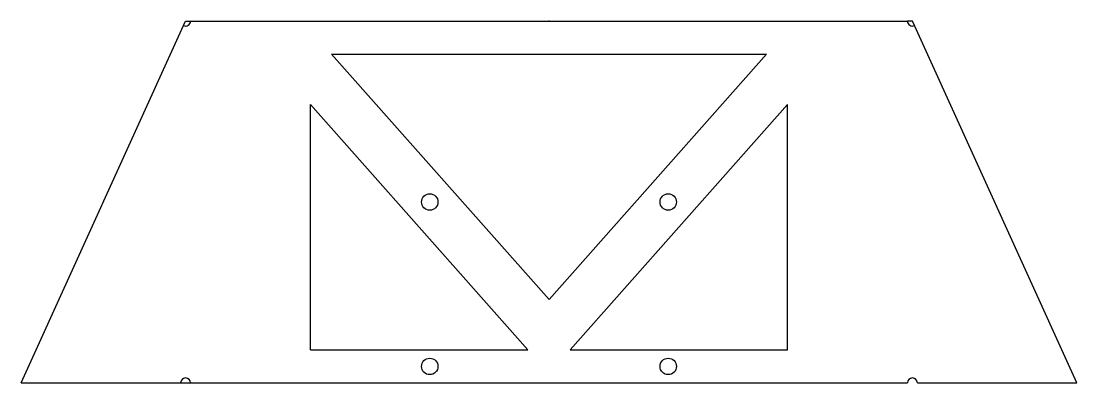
# Model space of a CAD drawing. Header units: millimetres. Extents: x 0 to 321, y 0 to 110.
import ezdxf

# ---------------------------------------------------------------- set-up
doc = ezdxf.new("R2010")
doc.units = ezdxf.units.MM
doc.header["$PDSIZE"] = -1
doc.linetypes.add('CENTERX2', pattern=[20.32, 12.7, -2.54, 2.54, -2.54])

msp = doc.modelspace()

# ---------------------------------------------------------------- linework, layer by layer
at = {"color": 7, "linetype": 'CENTERX2'}
for p, q in [((49.38, 108.63), (50, 110)), ((50, 110), (51.5, 110)), ((271, 110), (269.5, 110)), ((271.62, 108.63), (271, 110)), ((48.5, 0), (51.5, 0))]:
    msp.add_line(p, q, dxfattribs=at)
at = {"color": 7, "linetype": 'Continuous'}
for p, q in [((51.5, 110), (269.5, 110)), ((0, 0), (49.38, 108.63)), ((321, 0), (271.62, 108.63)), ((94.42, 100), (226.58, 100)), ((94.42, 100), (160.5, 25.38)), ((160.5, 25.38), (226.58, 100)), ((88, 10), (88, 84.62)), ((88, 84.62), (154.08, 10)), ((166.92, 10), (233, 84.62)), ((233, 10), (233, 84.62)), ((88, 10), (154.08, 10)), ((166.92, 10), (233, 10)), ((0, 0), (48.5, 0)), ((51.5, 0), (269.5, 0)), ((272.5, 0), (321, 0))]:
    msp.add_line(p, q, dxfattribs=at)
for centre in [(124.25, 55), (196.75, 55), (124.25, 5), (196.75, 5)]:
    msp.add_circle(centre, 2.5, dxfattribs=at)
for centre, start, end in [((50, 110), 245.556, 360), ((271, 110), 180, 294.444), ((50, 0), 0, 180), ((271, 0), 0, 180)]:
    msp.add_arc(centre, 1.5, start, end, dxfattribs=at)
msp.add_point((160.5, 110), dxfattribs=at)

doc.saveas('drawing.dxf')
